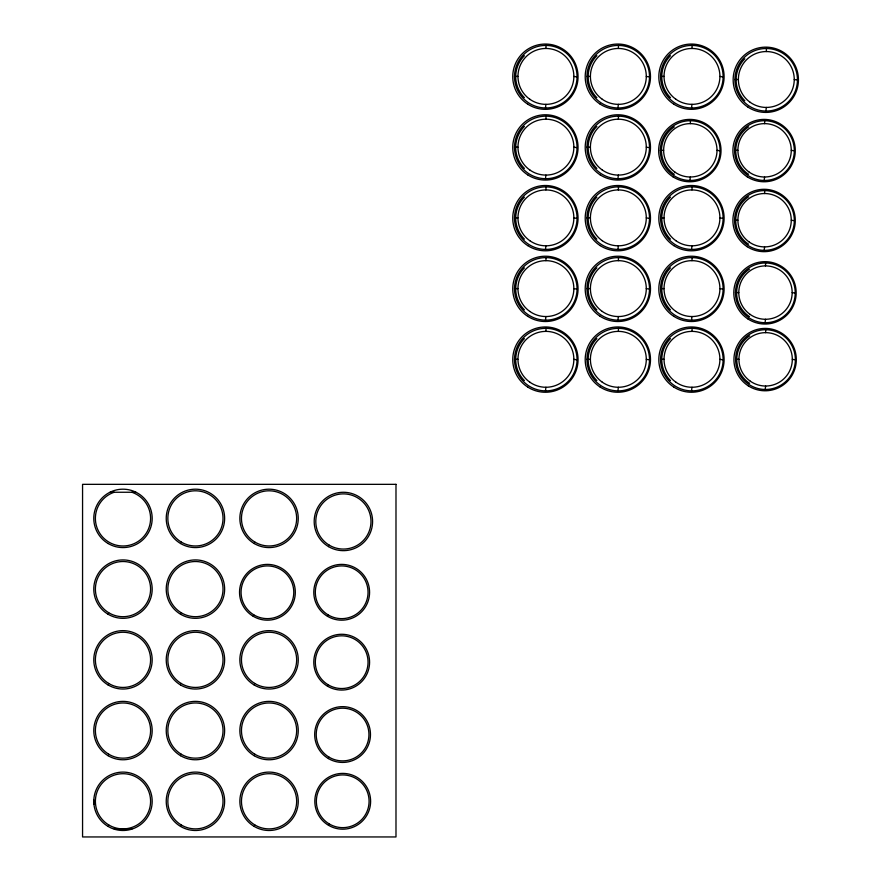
<?xml version="1.0" encoding="UTF-8"?>
<svg xmlns="http://www.w3.org/2000/svg" width="881" height="881" viewBox="0 0 881 881"><rect width="100%" height="100%" fill="white"/><g stroke="black" fill="none" stroke-linecap="round" stroke-linejoin="round"><path stroke-width="1.32" d="M545.912 48.477L546.055 45.427M545.912 119.199L546.055 116.149M545.912 189.922L546.055 186.882M545.912 260.655L546.055 257.604M545.912 331.377L546.055 328.338M618.352 48.477L618.495 45.427M618.352 119.199L618.495 116.149M618.352 189.922L618.495 186.882M618.352 260.655L618.495 257.604M618.352 331.377L618.495 328.338M691.97 48.477L692.125 45.427M690.319 123.626L690.462 120.719M691.97 189.922L692.125 186.882M691.97 260.655L692.125 257.604M691.97 331.377L692.125 328.338M766.316 51.55L766.459 48.499M764.587 123.626L764.719 120.719M764.587 193.523L764.719 190.604M765.479 265.886L765.622 262.979M765.622 332.633L765.754 329.725M545.493 107.967L545.912 104.354M545.493 178.7L545.912 175.077M545.493 249.422L545.912 245.81M545.493 320.155L545.912 316.532M545.493 390.878L545.912 387.266M617.933 107.967L618.352 104.354M617.933 178.7L618.352 175.077M617.933 249.422L618.352 245.81M617.933 320.155L618.352 316.532M617.933 390.878L618.352 387.266M691.552 107.967L691.97 104.354M689.922 180.462L690.319 177.004M691.552 249.422L691.97 245.81M691.552 320.155L691.97 316.532M691.552 390.878L691.97 387.266M765.886 111.05L766.316 107.438M764.179 180.462L764.587 177.004M764.179 250.347L764.587 246.9M765.082 322.721L765.479 319.274M765.215 389.468L765.622 386.021M114.134 492.259L111.711 493.206A27.597 27.597 0 0 0 101.557 535.791A27.597 27.597 0 0 0 145.332 534.58A27.597 27.597 0 0 0 132.855 492.611L131.919 492.281M514.493 76.416L517.962 76.416M586.944 76.416L590.413 76.416M660.563 76.416L664.032 76.416M734.897 79.499L738.366 79.499M514.493 147.138L517.962 147.138M586.944 147.138L590.413 147.138M660.321 150.321L663.635 150.321M734.578 150.321L737.893 150.321M514.493 217.871L517.962 217.871M586.944 217.871L590.413 217.871M660.563 217.871L664.032 217.871M734.578 220.206L737.893 220.206M514.493 288.594L517.962 288.594M586.944 288.594L590.413 288.594M660.563 288.594L664.032 288.594M735.47 292.58L738.785 292.58M514.493 359.327L517.962 359.327M586.944 359.327L590.413 359.327M660.563 359.327L664.032 359.327M735.613 359.327L738.928 359.327M110.092 492.259L135.927 492.259M114.266 829.021L131.886 829.021M794.255 79.499L797.448 80.061A31.276 31.276 0 0 1 750.293 106.722A31.276 31.276 0 0 1 750.777 52.552A31.276 31.276 0 0 1 797.448 80.061M719.92 76.416L723.114 76.977A31.276 31.276 0 0 1 675.958 103.639A31.276 31.276 0 0 1 676.443 49.468A31.276 31.276 0 0 1 723.114 76.977M646.291 76.416L649.495 76.977A31.276 31.276 0 0 1 602.34 103.639A31.276 31.276 0 0 1 602.824 49.468A31.276 31.276 0 0 1 649.495 76.977M573.85 76.416L577.044 76.977A31.276 31.276 0 0 1 529.888 103.639A31.276 31.276 0 0 1 530.384 49.468A31.276 31.276 0 0 1 577.044 76.977M791.27 150.321L794.321 150.86A29.877 29.877 0 0 1 749.279 176.321A29.877 29.877 0 0 1 749.753 124.584A29.877 29.877 0 0 1 794.321 150.86M717.013 150.321L720.063 150.86A29.877 29.877 0 0 1 675.022 176.321A29.877 29.877 0 0 1 675.485 124.584A29.877 29.877 0 0 1 720.063 150.86M646.291 147.138L649.495 147.711A31.276 31.276 0 0 1 602.34 174.361A31.276 31.276 0 0 1 602.824 120.201A31.276 31.276 0 0 1 649.495 147.711M573.85 147.138L577.044 147.711A31.276 31.276 0 0 1 529.888 174.361A31.276 31.276 0 0 1 530.384 120.201A31.276 31.276 0 0 1 577.044 147.711M791.27 220.206L794.321 220.746A29.877 29.877 0 0 1 749.279 246.217A29.877 29.877 0 0 1 749.753 194.47A29.877 29.877 0 0 1 794.321 220.746M719.92 217.871L723.114 218.433A31.276 31.276 0 0 1 675.958 245.094A31.276 31.276 0 0 1 676.443 190.924A31.276 31.276 0 0 1 723.114 218.433M646.291 217.871L649.495 218.433A31.276 31.276 0 0 1 602.34 245.094A31.276 31.276 0 0 1 602.824 190.924A31.276 31.276 0 0 1 649.495 218.433M573.85 217.871L577.044 218.433A31.276 31.276 0 0 1 529.888 245.094A31.276 31.276 0 0 1 530.384 190.924A31.276 31.276 0 0 1 577.044 218.433M792.173 292.58L795.224 293.12A29.877 29.877 0 0 1 750.183 318.592A29.877 29.877 0 0 1 750.645 266.844A29.877 29.877 0 0 1 795.224 293.12M719.92 288.594L723.114 289.166A31.276 31.276 0 0 1 675.958 315.816A31.276 31.276 0 0 1 676.443 261.657A31.276 31.276 0 0 1 723.114 289.166M646.291 288.594L649.495 289.166A31.276 31.276 0 0 1 602.34 315.816A31.276 31.276 0 0 1 602.824 261.657A31.276 31.276 0 0 1 649.495 289.166M573.85 288.594L577.044 289.166A31.276 31.276 0 0 1 529.888 315.816A31.276 31.276 0 0 1 530.384 261.657A31.276 31.276 0 0 1 577.044 289.166M792.305 359.327L795.367 359.866A29.877 29.877 0 0 1 750.315 385.338A29.877 29.877 0 0 1 750.788 333.591A29.877 29.877 0 0 1 795.367 359.866M719.92 359.327L723.114 359.889A31.276 31.276 0 0 1 675.958 386.55A31.276 31.276 0 0 1 676.443 332.379A31.276 31.276 0 0 1 723.114 359.889M646.291 359.327L649.495 359.889A31.276 31.276 0 0 1 602.34 386.55A31.276 31.276 0 0 1 602.824 332.379A31.276 31.276 0 0 1 649.495 359.889M573.85 359.327L577.044 359.889A31.276 31.276 0 0 1 529.888 386.55A31.276 31.276 0 0 1 530.384 332.379A31.276 31.276 0 0 1 577.044 359.889M93.926 800.168L93.926 804.287M748.586 244.213A28.357 28.357 0 0 1 748.586 196.749M744.819 100.764A29.679 29.679 0 0 1 744.819 58.785M749.621 383.334A28.357 28.357 0 0 1 749.621 335.87M749.478 316.587A28.357 28.357 0 0 1 749.478 269.123M748.586 174.317A28.357 28.357 0 0 1 748.586 126.853M670.474 380.592A29.679 29.679 0 0 1 670.474 338.612M596.855 380.592A29.679 29.679 0 0 1 596.855 338.612M524.415 380.592A29.679 29.679 0 0 1 524.415 338.612M524.415 309.87A29.679 29.679 0 0 1 524.415 267.89M596.855 309.87A29.679 29.679 0 0 1 596.855 267.89M670.474 309.87A29.679 29.679 0 0 1 670.474 267.89M670.474 239.136A29.679 29.679 0 0 1 670.474 197.157M596.855 239.136A29.679 29.679 0 0 1 596.855 197.157M524.415 239.136A29.679 29.679 0 0 1 524.415 197.157M524.415 168.414A29.679 29.679 0 0 1 524.415 126.435M524.415 97.681A29.679 29.679 0 0 1 524.415 55.701M596.855 97.681A29.679 29.679 0 0 1 596.855 55.701M596.855 168.414A29.679 29.679 0 0 1 596.855 126.435M674.317 174.317A28.357 28.357 0 0 1 674.317 126.853M670.474 97.681A29.679 29.679 0 0 1 670.474 55.701M395.987 484.341L82.561 484.341L82.561 836.95L395.987 836.95L395.987 484.341M254.191 543.522A29.205 29.205 0 0 0 298.252 518.689A29.205 29.205 0 0 0 254.719 492.942A29.205 29.205 0 0 0 254.191 543.522M254.741 541.98A27.597 27.597 0 0 0 296.644 518.986A27.597 27.597 0 0 0 255.776 494.197A27.597 27.597 0 0 0 254.741 541.98M253.221 616.293A27.895 27.895 0 0 0 295.311 592.572A27.895 27.895 0 0 0 253.728 567.981A27.895 27.895 0 0 0 253.221 616.293M253.75 614.817A26.364 26.364 0 0 0 293.769 592.858A26.364 26.364 0 0 0 254.741 569.17A26.364 26.364 0 0 0 253.75 614.817M180.572 614.255A29.205 29.205 0 0 0 224.633 589.422A29.205 29.205 0 0 0 181.09 563.675A29.205 29.205 0 0 0 180.572 614.255M181.123 612.702A27.597 27.597 0 0 0 223.014 589.719A27.597 27.597 0 0 0 182.158 564.919A27.597 27.597 0 0 0 181.123 612.702M180.572 543.522A29.205 29.205 0 0 0 224.633 518.689A29.205 29.205 0 0 0 181.09 492.942A29.205 29.205 0 0 0 180.572 543.522M181.123 541.98A27.597 27.597 0 0 0 223.014 518.986A27.597 27.597 0 0 0 182.158 494.197A27.597 27.597 0 0 0 181.123 541.98M108.121 543.522A29.205 29.205 0 0 0 152.182 518.689A29.205 29.205 0 0 0 108.649 492.942A29.205 29.205 0 0 0 108.121 543.522M108.121 614.255A29.205 29.205 0 0 0 152.182 589.422A29.205 29.205 0 0 0 108.649 563.675A29.205 29.205 0 0 0 108.121 614.255M108.671 612.702A27.597 27.597 0 0 0 150.574 589.719A27.597 27.597 0 0 0 109.707 564.919A27.597 27.597 0 0 0 108.671 612.702M108.121 684.978A29.205 29.205 0 0 0 152.182 660.144A29.205 29.205 0 0 0 108.649 634.397A29.205 29.205 0 0 0 108.121 684.978M108.671 683.436A27.597 27.597 0 0 0 150.574 660.442A27.597 27.597 0 0 0 109.707 635.653A27.597 27.597 0 0 0 108.671 683.436M180.572 684.978A29.205 29.205 0 0 0 224.633 660.144A29.205 29.205 0 0 0 181.09 634.397A29.205 29.205 0 0 0 180.572 684.978M181.123 683.436A27.597 27.597 0 0 0 223.014 660.442A27.597 27.597 0 0 0 182.158 635.653A27.597 27.597 0 0 0 181.123 683.436M254.191 684.978A29.205 29.205 0 0 0 298.252 660.144A29.205 29.205 0 0 0 254.719 634.397A29.205 29.205 0 0 0 254.191 684.978M254.741 683.436A27.597 27.597 0 0 0 296.644 660.442A27.597 27.597 0 0 0 255.776 635.653A27.597 27.597 0 0 0 254.741 683.436M254.191 755.711A29.205 29.205 0 0 0 298.252 730.878A29.205 29.205 0 0 0 254.719 705.13A29.205 29.205 0 0 0 254.191 755.711M254.741 754.158A27.597 27.597 0 0 0 296.644 731.175A27.597 27.597 0 0 0 255.776 706.375A27.597 27.597 0 0 0 254.741 754.158M180.572 755.711A29.205 29.205 0 0 0 224.633 730.878A29.205 29.205 0 0 0 181.09 705.13A29.205 29.205 0 0 0 180.572 755.711M181.123 754.158A27.597 27.597 0 0 0 223.014 731.175A27.597 27.597 0 0 0 182.158 706.375A27.597 27.597 0 0 0 181.123 754.158M108.121 755.711A29.205 29.205 0 0 0 152.182 730.878A29.205 29.205 0 0 0 108.649 705.13A29.205 29.205 0 0 0 108.121 755.711M108.671 754.158A27.597 27.597 0 0 0 150.574 731.175A27.597 27.597 0 0 0 109.707 706.375A27.597 27.597 0 0 0 108.671 754.158M108.121 826.433A29.205 29.205 0 0 0 152.182 801.6A29.205 29.205 0 0 0 108.649 775.853A29.205 29.205 0 0 0 108.121 826.433M108.671 824.891A27.597 27.597 0 0 0 150.574 801.897A27.597 27.597 0 0 0 109.707 777.108A27.597 27.597 0 0 0 108.671 824.891M180.572 826.433A29.205 29.205 0 0 0 224.633 801.6A29.205 29.205 0 0 0 181.09 775.853A29.205 29.205 0 0 0 180.572 826.433M181.123 824.891A27.597 27.597 0 0 0 223.014 801.897A27.597 27.597 0 0 0 182.158 777.108A27.597 27.597 0 0 0 181.123 824.891M254.191 826.433A29.205 29.205 0 0 0 298.252 801.6A29.205 29.205 0 0 0 254.719 775.853A29.205 29.205 0 0 0 254.191 826.433M254.741 824.891A27.597 27.597 0 0 0 296.644 801.897A27.597 27.597 0 0 0 255.776 777.108A27.597 27.597 0 0 0 254.741 824.891M327.479 616.293A27.895 27.895 0 0 0 369.58 592.572A27.895 27.895 0 0 0 327.985 567.981A27.895 27.895 0 0 0 327.479 616.293M328.007 614.817A26.364 26.364 0 0 0 368.038 592.858A26.364 26.364 0 0 0 328.998 569.17A26.364 26.364 0 0 0 328.007 614.817M328.382 758.552A27.895 27.895 0 0 0 370.472 734.831A27.895 27.895 0 0 0 328.877 710.24A27.895 27.895 0 0 0 328.382 758.552M328.91 757.076A26.364 26.364 0 0 0 368.93 735.117A26.364 26.364 0 0 0 329.901 711.43A26.364 26.364 0 0 0 328.91 757.076M328.514 825.299A27.895 27.895 0 0 0 370.615 801.578A27.895 27.895 0 0 0 329.02 776.987A27.895 27.895 0 0 0 328.514 825.299M329.042 823.823A26.364 26.364 0 0 0 369.073 801.864A26.364 26.364 0 0 0 330.034 778.176A26.364 26.364 0 0 0 329.042 823.823M328.525 546.605A29.205 29.205 0 0 0 372.586 521.772A29.205 29.205 0 0 0 329.054 496.025A29.205 29.205 0 0 0 328.525 546.605M329.076 545.064A27.597 27.597 0 0 0 370.978 522.07A27.597 27.597 0 0 0 330.111 497.28A27.597 27.597 0 0 0 329.076 545.064M327.479 686.178A27.895 27.895 0 0 0 369.58 662.457A27.895 27.895 0 0 0 327.985 637.866A27.895 27.895 0 0 0 327.479 686.178M328.007 684.702A26.364 26.364 0 0 0 368.038 662.743A26.364 26.364 0 0 0 328.998 639.066A26.364 26.364 0 0 0 328.007 684.702M747.209 246.702A31.187 31.187 0 0 0 795.246 221.99A31.187 31.187 0 0 0 749.819 192.741A31.187 31.187 0 0 0 747.209 246.702M749.213 242.033A26.694 26.694 0 0 0 791.16 222.607A26.694 26.694 0 0 0 753.365 195.989A26.694 26.694 0 0 0 749.213 242.033M748.123 107.229A32.652 32.652 0 0 0 798.406 81.36A32.652 32.652 0 0 0 750.865 50.746A32.652 32.652 0 0 0 748.123 107.229M750.227 102.339A27.939 27.939 0 0 0 794.133 82.01A27.939 27.939 0 0 0 754.565 54.137A27.939 27.939 0 0 0 750.227 102.339M748.244 385.823A31.187 31.187 0 0 0 796.281 361.111A31.187 31.187 0 0 0 750.865 331.862A31.187 31.187 0 0 0 748.244 385.823M750.249 381.154A26.694 26.694 0 0 0 792.206 361.728A26.694 26.694 0 0 0 754.4 335.11A26.694 26.694 0 0 0 750.249 381.154M748.101 319.076A31.187 31.187 0 0 0 796.138 294.364A31.187 31.187 0 0 0 750.722 265.115A31.187 31.187 0 0 0 748.101 319.076M750.105 314.407A26.694 26.694 0 0 0 792.063 294.981A26.694 26.694 0 0 0 754.268 268.364A26.694 26.694 0 0 0 750.105 314.407M747.209 176.806A31.187 31.187 0 0 0 795.246 152.094A31.187 31.187 0 0 0 749.819 122.855A31.187 31.187 0 0 0 747.209 176.806M749.213 172.136A26.694 26.694 0 0 0 791.16 152.721A26.694 26.694 0 0 0 753.365 126.093A26.694 26.694 0 0 0 749.213 172.136M673.789 387.056A32.652 32.652 0 0 0 724.072 361.188A32.652 32.652 0 0 0 676.531 330.573A32.652 32.652 0 0 0 673.789 387.056M675.892 382.167A27.939 27.939 0 0 0 719.799 361.838A27.939 27.939 0 0 0 680.231 333.965A27.939 27.939 0 0 0 675.892 382.167M600.17 387.056A32.652 32.652 0 0 0 650.453 361.188A32.652 32.652 0 0 0 602.901 330.573A32.652 32.652 0 0 0 600.17 387.056M602.263 382.167A27.939 27.939 0 0 0 646.18 361.838A27.939 27.939 0 0 0 606.613 333.965A27.939 27.939 0 0 0 602.263 382.167M527.719 387.056A32.652 32.652 0 0 0 578.013 361.188A32.652 32.652 0 0 0 530.461 330.573A32.652 32.652 0 0 0 527.719 387.056M529.822 382.167A27.939 27.939 0 0 0 573.74 361.838A27.939 27.939 0 0 0 534.172 333.965A27.939 27.939 0 0 0 529.822 382.167M527.719 316.323A32.652 32.652 0 0 0 578.013 290.455A32.652 32.652 0 0 0 530.461 259.84A32.652 32.652 0 0 0 527.719 316.323M529.822 311.445A27.939 27.939 0 0 0 573.74 291.104A27.939 27.939 0 0 0 534.172 263.243A27.939 27.939 0 0 0 529.822 311.445M600.17 316.323A32.652 32.652 0 0 0 650.453 290.455A32.652 32.652 0 0 0 602.901 259.84A32.652 32.652 0 0 0 600.17 316.323M602.263 311.445A27.939 27.939 0 0 0 646.18 291.104A27.939 27.939 0 0 0 606.613 263.243A27.939 27.939 0 0 0 602.263 311.445M673.789 316.323A32.652 32.652 0 0 0 724.072 290.455A32.652 32.652 0 0 0 676.531 259.84A32.652 32.652 0 0 0 673.789 316.323M675.892 311.445A27.939 27.939 0 0 0 719.799 291.104A27.939 27.939 0 0 0 680.231 263.243A27.939 27.939 0 0 0 675.892 311.445M673.789 245.601A32.652 32.652 0 0 0 724.072 219.732A32.652 32.652 0 0 0 676.531 189.118A32.652 32.652 0 0 0 673.789 245.601M675.892 240.711A27.939 27.939 0 0 0 719.799 220.382A27.939 27.939 0 0 0 680.231 192.51A27.939 27.939 0 0 0 675.892 240.711M600.17 245.601A32.652 32.652 0 0 0 650.453 219.732A32.652 32.652 0 0 0 602.901 189.118A32.652 32.652 0 0 0 600.17 245.601M602.263 240.711A27.939 27.939 0 0 0 646.18 220.382A27.939 27.939 0 0 0 606.613 192.51A27.939 27.939 0 0 0 602.263 240.711M527.719 245.601A32.652 32.652 0 0 0 578.013 219.732A32.652 32.652 0 0 0 530.461 189.118A32.652 32.652 0 0 0 527.719 245.601M529.822 240.711A27.939 27.939 0 0 0 573.74 220.382A27.939 27.939 0 0 0 534.172 192.51A27.939 27.939 0 0 0 529.822 240.711M527.719 174.867A32.652 32.652 0 0 0 578.013 148.999A32.652 32.652 0 0 0 530.461 118.384A32.652 32.652 0 0 0 527.719 174.867M529.822 169.989A27.939 27.939 0 0 0 573.74 149.649A27.939 27.939 0 0 0 534.172 121.787A27.939 27.939 0 0 0 529.822 169.989M527.719 104.145A32.652 32.652 0 0 0 578.013 78.277A32.652 32.652 0 0 0 530.461 47.662A32.652 32.652 0 0 0 527.719 104.145M529.822 99.256A27.939 27.939 0 0 0 573.74 78.927A27.939 27.939 0 0 0 534.172 51.054A27.939 27.939 0 0 0 529.822 99.256M600.17 104.145A32.652 32.652 0 0 0 650.453 78.277A32.652 32.652 0 0 0 602.901 47.662A32.652 32.652 0 0 0 600.17 104.145M602.263 99.256A27.939 27.939 0 0 0 646.18 78.927A27.939 27.939 0 0 0 606.613 51.054A27.939 27.939 0 0 0 602.263 99.256M600.17 174.867A32.652 32.652 0 0 0 650.453 148.999A32.652 32.652 0 0 0 602.901 118.384A32.652 32.652 0 0 0 600.17 174.867M602.263 169.989A27.939 27.939 0 0 0 646.18 149.649A27.939 27.939 0 0 0 606.613 121.787A27.939 27.939 0 0 0 602.263 169.989M672.952 176.806A31.187 31.187 0 0 0 720.988 152.094A31.187 31.187 0 0 0 675.562 122.855A31.187 31.187 0 0 0 672.952 176.806M674.956 172.136A26.694 26.694 0 0 0 716.903 152.721A26.694 26.694 0 0 0 679.108 126.093A26.694 26.694 0 0 0 674.956 172.136M673.789 104.145A32.652 32.652 0 0 0 724.072 78.277A32.652 32.652 0 0 0 676.531 47.662A32.652 32.652 0 0 0 673.789 104.145M675.892 99.256A27.939 27.939 0 0 0 719.799 78.927A27.939 27.939 0 0 0 680.231 51.054A27.939 27.939 0 0 0 675.892 99.256"/></g></svg>
